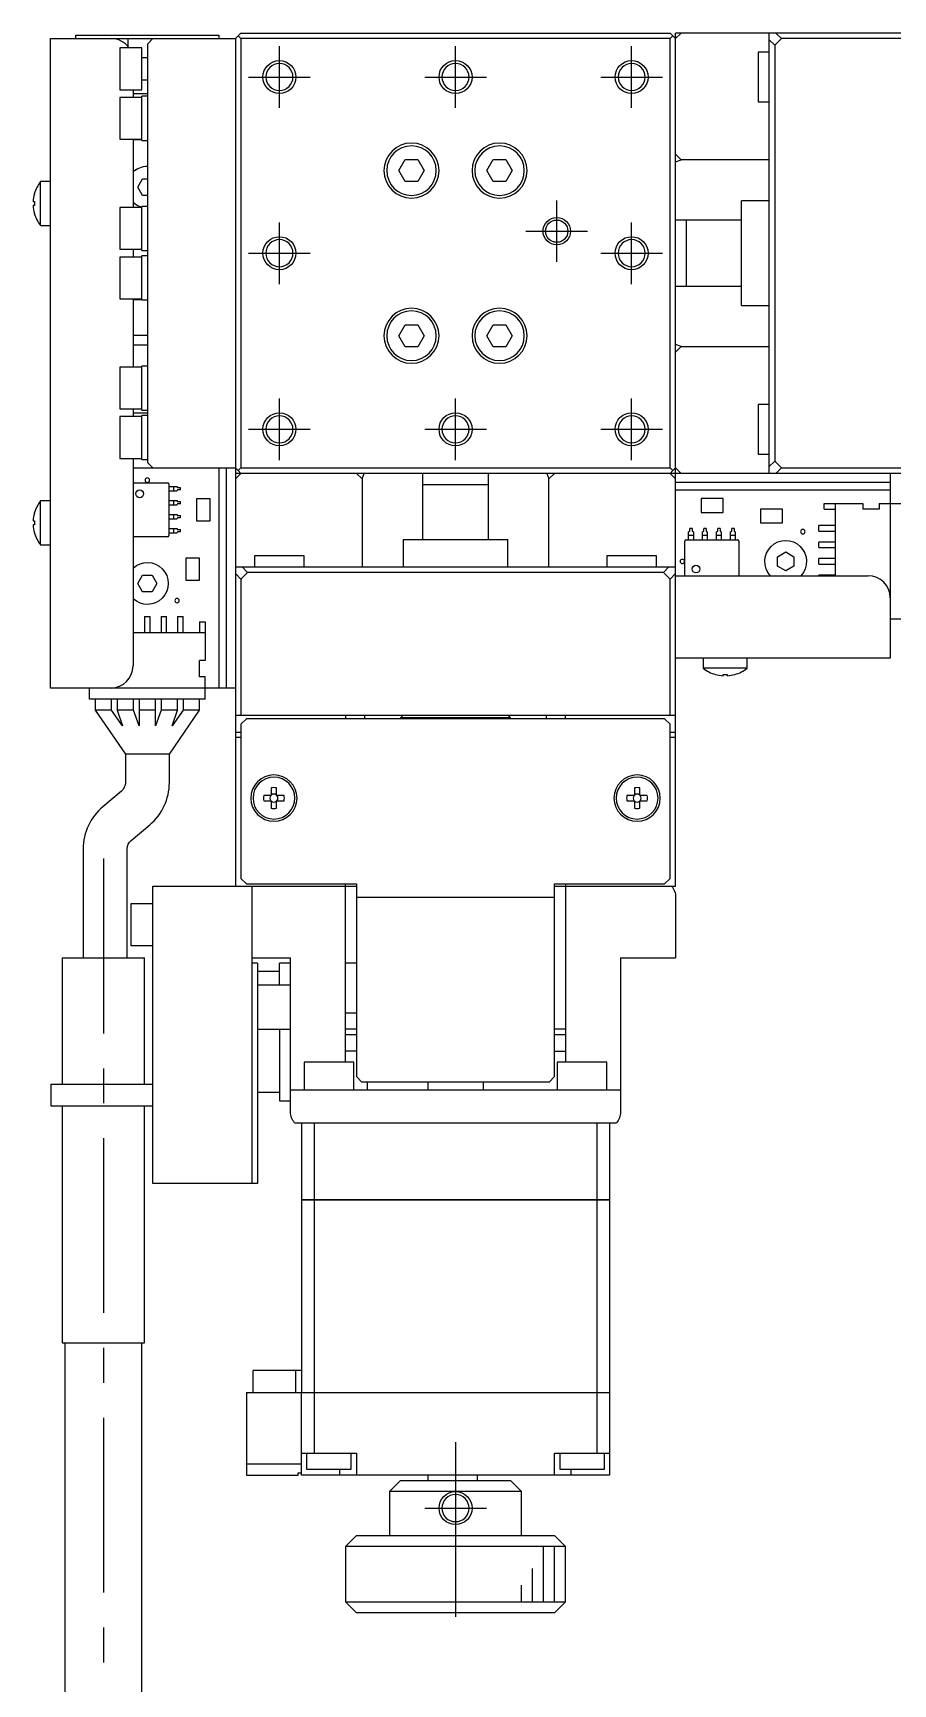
# Model space of a CAD drawing. Extents: x -1 to 654, y -8 to 390.
# Drawn here: x 94.7 to 172.9, y 152.8 to 302.7 of the extents above; entities that cross this region are included whole.
import ezdxf

# ---------------------------------------------------------------- set-up
doc = ezdxf.new("R2010")
doc.units = 0
doc.header["$LTSCALE"] = 0.5
doc.linetypes.add('CENTER', pattern=[50.8, 31.75, -6.35, 6.35, -6.35])
for name, color, linetype in [('MSM_CENTER', 1, 'CENTER'), ('MSM_CONTINUOUS', 7, 'CONTINUOUS'), ('MSM_NARROW', 5, 'CONTINUOUS')]:
    doc.layers.add(name, color=color, linetype=linetype)

msp = doc.modelspace()

# ---------------------------------------------------------------- linework, layer by layer
at = {"layer": 'MSM_CENTER'}
for p, q in [((117.12, 295.94), (117.12, 301.54)), ((133.12, 295.94), (133.12, 301.54)), ((149.12, 295.94), (149.12, 301.54)), ((114.32, 298.74), (119.92, 298.74)), ((130.32, 298.74), (135.92, 298.74)), ((146.32, 298.74), (151.92, 298.74)), ((142.32, 281.94), (142.32, 287.54)), ((117.12, 279.94), (117.12, 285.54)), ((149.12, 279.94), (149.12, 285.54)), ((139.52, 284.74), (145.12, 284.74)), ((114.32, 282.74), (119.92, 282.74)), ((146.32, 282.74), (151.92, 282.74)), ((117.12, 263.94), (117.12, 269.54)), ((133.12, 263.94), (133.12, 269.54)), ((149.12, 263.94), (149.12, 269.54)), ((114.32, 266.74), (119.92, 266.74)), ((130.32, 266.74), (135.92, 266.74)), ((146.32, 266.74), (151.92, 266.74)), ((101.12, 227.74), (101.12, 82.74)), ((133.12, 174.74), (133.12, 156.74)), ((130.32, 168.74), (135.92, 168.74))]:
    msp.add_line(p, q, dxfattribs=at)
at = {"layer": 'MSM_CONTINUOUS'}
for p, q in [((96.32, 302.24), (113.12, 302.24)), ((96.32, 243.24), (96.32, 302.24)), ((98.62, 302.54), (111.62, 302.54)), ((98.62, 302.24), (98.62, 302.54)), ((103.37, 301.5), (103.37, 302.24)), ((105.62, 302.24), (105.12, 301.74)), ((105.12, 301.74), (105.12, 263.74)), ((111.62, 302.54), (111.62, 302.24)), ((113.12, 302.24), (113.37, 302.49)), ((113.12, 302.24), (113.12, 225.24)), ((113.37, 302.49), (113.62, 302.74)), ((113.62, 302.24), (113.37, 302.49)), ((113.62, 302.74), (152.62, 302.74)), ((152.62, 302.24), (113.62, 302.24)), ((113.62, 302.24), (113.62, 263.24)), ((152.62, 302.74), (152.87, 302.49)), ((152.87, 302.49), (152.62, 302.24)), ((152.62, 263.24), (152.62, 302.24)), ((152.87, 302.49), (153.12, 302.24)), ((153.12, 225.24), (153.12, 302.74)), ((190.62, 302.74), (153.12, 302.74)), ((153.12, 302.24), (153.62, 302.74)), ((161.62, 262.74), (161.62, 302.74)), ((162.12, 301.63), (161.62, 302.13)), ((162.73, 302.24), (162.12, 301.63)), ((162.12, 301.63), (162.12, 263.85)), ((162.23, 302.74), (162.73, 302.24)), ((175.12, 302.24), (162.73, 302.24)), ((102.62, 301.39), (102.62, 297.59)), ((104.62, 301.39), (102.62, 301.39)), ((104.62, 297.59), (104.62, 301.39)), ((105.12, 300.49), (104.62, 300.49)), ((161.62, 300.99), (160.62, 300.99)), ((160.62, 300.99), (160.62, 296.49)), ((104.62, 298.49), (105.12, 298.49)), ((102.62, 297.59), (104.62, 297.59)), ((103.82, 297.59), (103.82, 296.89)), ((103.82, 297.24), (105.12, 297.24)), ((104.62, 292.99), (104.62, 296.99)), ((105.12, 296.99), (104.62, 296.99)), ((102.62, 296.89), (102.62, 293.09)), ((104.62, 296.89), (102.62, 296.89)), ((160.62, 296.49), (161.62, 296.49)), ((102.62, 293.09), (104.62, 293.09)), ((103.82, 293.09), (103.82, 286.89)), ((103.82, 293.07), (104.62, 293.07)), ((104.62, 292.99), (105.12, 292.99)), ((127.97, 290.24), (128.54, 291.24)), ((128.54, 291.24), (129.7, 291.24)), ((129.7, 291.24), (130.27, 290.24)), ((135.97, 290.24), (136.54, 291.24)), ((136.54, 291.24), (137.7, 291.24)), ((137.7, 291.24), (138.27, 290.24)), ((153.62, 291.23), (153.12, 291.73)), ((153.12, 291.05), (153.62, 291.23)), ((161.62, 291.23), (153.62, 291.23)), ((104.25, 288.74), (104.69, 289.49)), ((104.69, 289.49), (105.12, 289.49)), ((128.54, 289.24), (127.97, 290.24)), ((130.27, 290.24), (129.7, 289.24)), ((136.54, 289.24), (135.97, 290.24)), ((138.27, 290.24), (137.7, 289.24)), ((94.85, 288.13), (94.85, 288.13)), ((95.42, 285.24), (95.42, 289.24)), ((96.32, 289.24), (95.42, 289.24)), ((104.69, 287.99), (104.25, 288.74)), ((105.12, 287.99), (104.69, 287.99)), ((129.7, 289.24), (128.54, 289.24)), ((137.7, 289.24), (136.54, 289.24)), ((94.73, 287.42), (94.85, 287.42)), ((94.85, 287.06), (94.73, 287.06)), ((94.85, 287.42), (94.85, 287.06)), ((102.62, 286.89), (102.62, 283.09)), ((104.62, 286.89), (102.62, 286.89)), ((104.62, 282.99), (104.62, 286.99)), ((105.12, 286.99), (104.62, 286.99)), ((161.62, 287.49), (159.12, 287.49)), ((159.12, 277.99), (159.12, 287.49)), ((94.85, 286.35), (94.85, 286.35)), ((95.42, 285.24), (96.32, 285.24)), ((159.12, 285.74), (153.12, 285.74)), ((154.12, 279.74), (154.12, 285.74)), ((102.62, 283.09), (104.62, 283.09)), ((102.62, 282.39), (102.62, 278.59)), ((104.62, 282.39), (102.62, 282.39)), ((103.82, 283.09), (103.82, 282.39)), ((104.62, 282.99), (105.12, 282.99)), ((104.62, 278.49), (104.62, 282.49)), ((105.12, 282.49), (104.62, 282.49)), ((153.12, 279.74), (159.12, 279.74)), ((102.62, 278.59), (104.62, 278.59)), ((103.82, 278.59), (103.82, 272.39)), ((104.62, 278.49), (103.82, 278.49)), ((104.62, 278.49), (105.12, 278.49)), ((159.12, 277.99), (161.62, 277.99)), ((127.97, 275.24), (128.54, 276.24)), ((128.54, 276.24), (129.7, 276.24)), ((129.7, 276.24), (130.27, 275.24)), ((135.97, 275.24), (136.54, 276.24)), ((136.54, 276.24), (137.7, 276.24)), ((137.7, 276.24), (138.27, 275.24)), ((103.82, 275.29), (105.12, 275.29)), ((128.54, 274.24), (127.97, 275.24)), ((130.27, 275.24), (129.7, 274.24)), ((136.54, 274.24), (135.97, 275.24)), ((138.27, 275.24), (137.7, 274.24)), ((105.12, 274.37), (103.82, 274.37)), ((129.7, 274.24), (128.54, 274.24)), ((137.7, 274.24), (136.54, 274.24)), ((153.62, 274.25), (153.12, 274.43)), ((153.12, 273.75), (153.62, 274.25)), ((153.62, 274.25), (161.62, 274.25)), ((102.62, 272.39), (102.62, 268.59)), ((104.62, 272.39), (102.62, 272.39)), ((104.62, 268.49), (104.62, 272.49)), ((105.12, 272.49), (104.62, 272.49)), ((102.62, 268.59), (104.62, 268.59)), ((103.82, 268.59), (103.82, 267.89)), ((104.62, 268.49), (105.12, 268.49)), ((161.62, 268.99), (160.62, 268.99)), ((160.62, 268.99), (160.62, 264.49)), ((102.62, 267.89), (102.62, 264.09)), ((104.62, 267.89), (102.62, 267.89)), ((103.82, 268.24), (105.12, 268.24)), ((104.62, 263.99), (104.62, 267.99)), ((105.12, 267.99), (104.62, 267.99)), ((102.62, 264.09), (104.62, 264.09)), ((103.82, 264.09), (103.82, 245.24)), ((104.62, 263.99), (105.12, 263.99)), ((160.62, 264.49), (161.62, 264.49)), ((103.82, 263.24), (113.12, 263.24)), ((105.12, 263.74), (105.62, 263.24)), ((111.62, 263.24), (111.62, 243.24)), ((112.32, 243.24), (112.32, 263.24)), ((113.37, 262.99), (113.12, 263.24)), ((113.12, 262.24), (113.62, 262.74)), ((190.62, 262.74), (113.12, 262.74)), ((113.37, 262.99), (113.62, 263.24)), ((113.62, 262.74), (113.37, 262.99)), ((113.62, 263.24), (152.62, 263.24)), ((124.13, 262.74), (124.63, 262.24)), ((124.63, 262.24), (124.81, 262.74)), ((130.12, 262.74), (130.12, 256.74)), ((136.12, 256.74), (136.12, 262.74)), ((141.43, 262.74), (141.61, 262.24)), ((141.61, 262.24), (142.11, 262.74)), ((152.62, 263.24), (152.87, 262.99)), ((152.87, 262.99), (152.62, 262.74)), ((152.62, 262.74), (153.12, 262.24)), ((153.12, 263.24), (152.87, 262.99)), ((153.62, 262.74), (153.12, 263.24)), ((161.62, 263.35), (162.12, 263.85)), ((162.12, 263.85), (162.73, 263.24)), ((162.73, 263.24), (162.23, 262.74)), ((162.73, 263.24), (175.12, 263.24)), ((172.62, 262.74), (172.62, 245.94)), ((103.82, 261.88), (106.97, 261.88)), ((107.07, 261.78), (107.07, 257.08)), ((107.07, 261.55), (107.8, 261.55)), ((107.8, 261.12), (107.07, 261.12)), ((107.51, 261.55), (107.51, 261.12)), ((107.8, 261.55), (107.87, 261.44)), ((107.87, 261.24), (107.8, 261.12)), ((107.87, 261.44), (108.12, 261.44)), ((108.12, 261.24), (107.87, 261.24)), ((108.12, 261.24), (108.12, 261.44)), ((124.63, 262.24), (124.63, 254.24)), ((130.12, 261.74), (136.12, 261.74)), ((141.61, 254.24), (141.61, 262.24)), ((153.12, 261.94), (172.62, 261.94)), ((153.12, 261.24), (172.62, 261.24)), ((95.42, 256.24), (95.42, 260.24)), ((96.32, 260.24), (95.42, 260.24)), ((107.07, 260.28), (107.8, 260.28)), ((107.8, 259.85), (107.07, 259.85)), ((107.51, 260.28), (107.51, 259.85)), ((107.8, 260.28), (107.87, 260.17)), ((107.87, 259.97), (107.8, 259.85)), ((107.87, 260.17), (108.12, 260.17)), ((108.12, 259.97), (107.87, 259.97)), ((108.12, 259.97), (108.12, 260.17)), ((110.82, 260.43), (109.57, 260.43)), ((109.57, 260.43), (109.57, 258.43)), ((110.82, 258.43), (110.82, 260.43)), ((157.43, 260.44), (155.43, 260.44)), ((155.43, 260.44), (155.43, 259.19)), ((157.43, 259.19), (157.43, 260.44)), ((160.82, 259.49), (160.82, 258.24)), ((162.82, 259.49), (160.82, 259.49)), ((162.82, 258.24), (162.82, 259.49)), ((166.62, 259.49), (166.62, 259.99)), ((166.62, 259.99), (170.12, 259.99)), ((166.62, 259.49), (167.62, 259.49)), ((167.62, 259.99), (167.62, 253.44)), ((170.12, 259.99), (170.12, 259.49)), ((171.62, 259.49), (170.12, 259.49)), ((171.62, 259.99), (171.62, 259.49)), ((171.62, 259.99), (173.62, 259.99)), ((94.73, 258.42), (94.85, 258.42)), ((94.85, 258.06), (94.73, 258.06)), ((94.85, 259.13), (94.85, 259.13)), ((94.85, 258.42), (94.85, 258.06)), ((107.07, 259.01), (107.8, 259.01)), ((107.8, 258.58), (107.07, 258.58)), ((107.51, 259.01), (107.51, 258.58)), ((107.8, 259.01), (107.87, 258.9)), ((107.87, 258.7), (107.8, 258.58)), ((107.87, 258.9), (108.12, 258.9)), ((108.12, 258.7), (107.87, 258.7)), ((108.12, 258.7), (108.12, 258.9)), ((109.57, 258.43), (110.82, 258.43)), ((155.43, 259.19), (157.43, 259.19)), ((160.82, 258.24), (162.82, 258.24)), ((167.62, 257.99), (166.12, 257.99)), ((166.12, 257.49), (166.12, 257.99)), ((94.85, 257.35), (94.85, 257.35)), ((106.97, 256.98), (103.82, 256.98)), ((107.07, 257.74), (107.8, 257.74)), ((107.8, 257.31), (107.07, 257.31)), ((107.51, 257.74), (107.51, 257.31)), ((107.8, 257.74), (107.87, 257.63)), ((107.87, 257.43), (107.8, 257.31)), ((107.87, 257.63), (108.12, 257.63)), ((108.12, 257.43), (107.87, 257.43)), ((108.12, 257.43), (108.12, 257.63)), ((128.37, 256.74), (137.87, 256.74)), ((128.37, 256.74), (128.37, 254.24)), ((137.87, 254.24), (137.87, 256.74)), ((153.97, 253.44), (153.97, 256.59)), ((154.07, 256.69), (158.77, 256.69)), ((154.3, 257.42), (154.42, 257.49)), ((154.3, 256.69), (154.3, 257.42)), ((154.3, 257.13), (154.73, 257.13)), ((154.42, 257.49), (154.42, 257.74)), ((154.62, 257.74), (154.42, 257.74)), ((154.62, 257.74), (154.62, 257.49)), ((154.62, 257.49), (154.73, 257.42)), ((154.73, 257.42), (154.73, 256.69)), ((155.57, 257.42), (155.69, 257.49)), ((155.57, 256.69), (155.57, 257.42)), ((155.57, 257.13), (156, 257.13)), ((155.69, 257.49), (155.69, 257.74)), ((155.89, 257.74), (155.69, 257.74)), ((155.89, 257.74), (155.89, 257.49)), ((155.89, 257.49), (156, 257.42)), ((156, 257.42), (156, 256.69)), ((156.84, 257.42), (156.96, 257.49)), ((156.84, 256.69), (156.84, 257.42)), ((156.84, 257.13), (157.27, 257.13)), ((157.16, 257.74), (156.96, 257.74)), ((156.96, 257.49), (156.96, 257.74)), ((157.16, 257.74), (157.16, 257.49)), ((157.16, 257.49), (157.27, 257.42)), ((157.27, 257.42), (157.27, 256.69)), ((158.11, 257.42), (158.23, 257.49)), ((158.11, 256.69), (158.11, 257.42)), ((158.11, 257.13), (158.54, 257.13)), ((158.23, 257.49), (158.23, 257.74)), ((158.43, 257.74), (158.23, 257.74)), ((158.43, 257.74), (158.43, 257.49)), ((158.43, 257.49), (158.54, 257.42)), ((158.54, 257.42), (158.54, 256.69)), ((158.87, 256.59), (158.87, 253.44)), ((166.12, 257.49), (167.62, 257.49)), ((166.12, 255.99), (166.12, 256.49)), ((167.62, 256.49), (166.12, 256.49)), ((95.42, 256.24), (96.32, 256.24)), ((108.62, 255.03), (108.62, 253.03)), ((109.87, 255.03), (108.62, 255.03)), ((109.87, 253.03), (109.87, 255.03)), ((119.37, 255.24), (114.87, 255.24)), ((114.87, 255.24), (114.87, 254.24)), ((119.37, 254.24), (119.37, 255.24)), ((151.37, 255.24), (146.87, 255.24)), ((146.87, 255.24), (146.87, 254.24)), ((151.37, 254.24), (151.37, 255.24)), ((162.37, 255.17), (163.12, 255.61)), ((162.37, 254.31), (162.37, 255.17)), ((163.12, 255.61), (163.87, 255.17)), ((163.87, 255.17), (163.87, 254.31)), ((166.12, 255.99), (167.62, 255.99)), ((167.62, 254.99), (166.12, 254.99)), ((166.12, 254.49), (166.12, 254.99)), ((104.25, 252.74), (104.69, 253.49)), ((104.69, 253.49), (105.55, 253.49)), ((105.55, 253.49), (105.99, 252.74)), ((113.12, 254.24), (153.12, 254.24)), ((113.62, 253.13), (113.12, 253.63)), ((114.23, 253.74), (113.62, 253.13)), ((113.73, 254.24), (114.23, 253.74)), ((152.01, 253.74), (114.23, 253.74)), ((152.01, 253.74), (152.51, 254.24)), ((152.62, 253.13), (152.01, 253.74)), ((153.12, 253.63), (152.62, 253.13)), ((163.12, 253.87), (162.37, 254.31)), ((163.87, 254.31), (163.12, 253.87)), ((166.12, 254.49), (167.62, 254.49)), ((166.12, 253.44), (166.12, 253.49)), ((167.62, 253.49), (166.12, 253.49)), ((104.69, 251.99), (104.25, 252.74)), ((105.55, 251.99), (104.69, 251.99)), ((105.99, 252.74), (105.55, 251.99)), ((108.62, 253.03), (109.87, 253.03)), ((113.62, 253.13), (113.62, 240.74)), ((152.62, 240.74), (152.62, 253.13)), ((153.12, 253.44), (170.62, 253.44)), ((103.82, 249.74), (103.87, 249.74)), ((103.87, 248.24), (103.87, 249.74)), ((104.87, 249.74), (105.37, 249.74)), ((104.87, 249.74), (104.87, 248.24)), ((105.37, 248.24), (105.37, 249.74)), ((106.37, 249.74), (106.87, 249.74)), ((106.37, 249.74), (106.37, 248.24)), ((106.87, 248.24), (106.87, 249.74)), ((107.87, 249.74), (108.37, 249.74)), ((107.87, 249.74), (107.87, 248.24)), ((108.37, 248.24), (108.37, 249.74)), ((109.87, 249.24), (110.37, 249.24)), ((109.87, 249.24), (109.87, 248.24)), ((110.37, 249.24), (110.37, 245.74)), ((173.62, 249.49), (172.62, 249.49)), ((110.37, 248.24), (103.82, 248.24)), ((109.87, 244.24), (109.87, 245.74)), ((110.37, 245.74), (109.87, 245.74)), ((172.62, 245.94), (153.12, 245.94)), ((155.62, 245.94), (155.62, 245.04)), ((159.62, 245.04), (155.62, 245.04)), ((156.73, 244.47), (156.73, 244.47)), ((157.44, 244.47), (157.8, 244.47)), ((157.44, 244.35), (157.44, 244.47)), ((157.8, 244.47), (157.8, 244.35)), ((158.51, 244.47), (158.51, 244.47)), ((159.62, 245.04), (159.62, 245.94)), ((113.12, 243.24), (96.32, 243.24)), ((99.87, 242.24), (99.87, 243.24)), ((110.37, 244.24), (109.87, 244.24)), ((110.37, 242.24), (110.37, 244.24)), ((110.37, 242.24), (99.87, 242.24)), ((100.37, 242.24), (100.37, 241.24)), ((101.87, 241.24), (101.87, 242.24)), ((102.37, 242.24), (102.37, 241.24)), ((103.87, 241.24), (103.87, 242.24)), ((104.37, 242.24), (104.37, 239.79)), ((105.87, 239.79), (105.87, 242.24)), ((106.37, 242.24), (106.37, 241.24)), ((107.87, 241.24), (107.87, 242.24)), ((108.37, 242.24), (108.37, 241.24)), ((109.87, 241.24), (109.87, 242.24)), ((101.87, 241.24), (100.37, 241.24)), ((100.37, 241.24), (103.12, 237.24)), ((102.87, 239.79), (101.87, 241.24)), ((103.87, 241.24), (102.37, 241.24)), ((102.37, 241.24), (102.87, 239.79)), ((104.37, 239.79), (103.87, 241.24)), ((105.87, 241.24), (104.37, 241.24)), ((106.37, 241.24), (105.87, 239.79)), ((107.87, 241.24), (106.37, 241.24)), ((107.12, 237.24), (109.87, 241.24)), ((107.37, 239.79), (107.87, 241.24)), ((108.37, 241.24), (107.37, 239.79)), ((109.87, 241.24), (108.37, 241.24)), ((153.12, 240.74), (113.12, 240.74)), ((114.12, 240.44), (113.62, 239.94)), ((152.12, 240.44), (114.12, 240.44)), ((123.12, 240.74), (123.12, 240.44)), ((124.87, 240.44), (124.87, 240.74)), ((128.32, 240.74), (128.12, 240.54)), ((138.12, 240.54), (128.12, 240.54)), ((128.12, 240.54), (128.12, 240.44)), ((138.12, 240.54), (137.92, 240.74)), ((138.12, 240.44), (138.12, 240.54)), ((141.37, 240.74), (141.37, 240.44)), ((143.12, 240.44), (143.12, 240.74)), ((152.62, 239.94), (152.12, 240.44)), ((113.12, 239.24), (113.62, 239.24)), ((113.62, 238.74), (113.12, 238.74)), ((113.62, 239.94), (113.62, 225.94)), ((152.62, 225.94), (152.62, 239.94)), ((152.62, 239.24), (153.12, 239.24)), ((153.12, 238.74), (152.62, 238.74)), ((107.12, 237.24), (103.12, 237.24)), ((103.12, 237.24), (103.12, 234.64)), ((107.12, 234.64), (107.12, 237.24)), ((116.38, 234.16), (116.38, 233.48)), ((116.86, 233.48), (116.86, 234.16)), ((149.38, 234.16), (149.38, 233.48)), ((149.86, 233.48), (149.86, 234.16)), ((102.76, 233.87), (101.08, 232.46)), ((116.38, 233.48), (115.7, 233.48)), ((115.7, 233), (116.38, 233)), ((116.38, 233), (116.38, 232.32)), ((117.54, 233.48), (116.86, 233.48)), ((116.86, 232.32), (116.86, 233)), ((116.86, 233), (117.54, 233)), ((149.38, 233.48), (148.7, 233.48)), ((148.7, 233), (149.38, 233)), ((149.38, 233), (149.38, 232.32)), ((150.54, 233.48), (149.86, 233.48)), ((149.86, 232.32), (149.86, 233)), ((149.86, 233), (150.54, 233)), ((103.65, 229.39), (105.33, 230.81)), ((99.29, 228.63), (99.29, 218.74)), ((103.29, 218.74), (103.29, 228.63)), ((105.62, 198.24), (105.62, 225.24)), ((105.62, 225.24), (124.12, 225.24)), ((113.62, 225.94), (114.12, 225.44)), ((114.12, 225.44), (124.12, 225.44)), ((114.62, 225.24), (114.62, 198.24)), ((123.12, 209.24), (123.12, 225.44)), ((124.12, 225.44), (124.12, 207.94)), ((142.12, 207.94), (142.12, 225.44)), ((142.12, 225.44), (152.12, 225.44)), ((142.12, 225.24), (153.12, 225.24)), ((143.12, 225.44), (143.12, 209.24)), ((152.12, 225.44), (152.62, 225.94)), ((103.62, 223.64), (103.62, 219.84)), ((105.62, 223.64), (103.62, 223.64)), ((124.12, 224.24), (142.12, 224.24)), ((153.12, 224.24), (153.12, 218.74)), ((103.62, 219.84), (105.62, 219.84)), ((97.37, 218.74), (104.87, 218.74)), ((97.37, 218.74), (97.37, 207.24)), ((104.87, 207.24), (104.87, 218.74)), ((114.62, 218.74), (118.12, 218.74)), ((115.12, 218.24), (114.62, 218.24)), ((115.12, 218.24), (115.12, 198.24)), ((117.12, 217.49), (115.12, 217.49)), ((117.12, 216.24), (117.12, 218.24)), ((118.12, 218.24), (117.12, 218.24)), ((118.12, 204.74), (118.12, 218.74)), ((124.12, 218.24), (123.12, 218.24)), ((148.12, 218.74), (148.12, 204.74)), ((148.12, 218.74), (153.12, 218.74)), ((118.12, 216.24), (115.12, 216.24)), ((123.12, 213.74), (124.12, 213.74)), ((115.12, 212.24), (118.12, 212.24)), ((117.12, 212.24), (117.12, 205.74)), ((124.12, 212.24), (123.12, 212.24)), ((124.12, 211.74), (123.12, 211.74)), ((143.12, 212.24), (142.12, 212.24)), ((143.12, 211.74), (142.12, 211.74)), ((124.12, 210.24), (123.12, 210.24)), ((142.12, 210.24), (143.12, 210.24)), ((123.87, 209.24), (119.37, 209.24)), ((119.37, 209.24), (119.37, 206.74)), ((123.87, 206.74), (123.87, 209.24)), ((146.87, 209.24), (142.37, 209.24)), ((142.37, 209.24), (142.37, 206.74)), ((146.87, 206.74), (146.87, 209.24)), ((96.37, 207.24), (105.62, 207.24)), ((96.37, 205.24), (96.37, 207.24)), ((124.12, 207.94), (124.62, 207.44)), ((141.62, 207.44), (124.62, 207.44)), ((125.12, 206.74), (125.12, 207.44)), ((130.62, 206.74), (130.62, 207.44)), ((135.62, 207.44), (135.62, 206.74)), ((141.62, 207.44), (142.12, 207.94)), ((117.12, 206.49), (115.12, 206.49)), ((117.12, 205.74), (118.12, 205.74)), ((118.12, 206.74), (148.12, 206.74)), ((105.62, 205.24), (96.37, 205.24)), ((97.37, 205.24), (97.37, 183.74)), ((104.87, 183.74), (104.87, 205.24)), ((118.5, 203.74), (147.74, 203.74)), ((119.12, 203.74), (119.12, 196.75)), ((120.27, 203.74), (120.27, 196.75)), ((145.96, 203.74), (145.96, 196.75)), ((147.12, 203.74), (147.12, 196.75)), ((115.12, 198.24), (105.62, 198.24)), ((119.12, 196.75), (147.12, 196.75)), ((119.12, 196.74), (119.12, 179.25)), ((147.12, 196.74), (119.12, 196.74)), ((119.13, 196.74), (119.13, 196.75)), ((120.27, 196.74), (120.27, 179.25)), ((120.28, 196.74), (120.28, 196.75)), ((145.96, 196.74), (145.96, 196.75)), ((145.96, 196.74), (145.96, 179.25)), ((147.11, 196.74), (147.11, 196.75)), ((147.12, 196.74), (147.12, 179.25)), ((97.37, 183.74), (104.87, 183.74)), ((97.62, 183.74), (97.62, 135.74)), ((104.62, 135.74), (104.62, 183.74)), ((114.72, 179.24), (114.72, 181.24)), ((119.12, 181.24), (114.72, 181.24)), ((118.62, 179.25), (118.62, 181.24)), ((114.12, 179.24), (114.12, 172.75)), ((114.12, 179.24), (147.12, 179.24)), ((115.12, 179.24), (115.12, 179.25)), ((115.12, 179.25), (147.12, 179.25)), ((117.72, 179.25), (117.72, 179.24)), ((118.82, 179.25), (118.82, 179.24)), ((119.12, 171.74), (119.12, 179.24)), ((119.13, 179.24), (119.13, 179.25)), ((120.27, 179.24), (120.27, 173.74)), ((120.28, 179.24), (120.28, 179.25)), ((145.96, 179.24), (145.96, 179.25)), ((145.96, 179.24), (145.96, 173.74)), ((147.11, 179.24), (147.11, 179.25)), ((147.12, 179.24), (147.12, 171.74)), ((114.12, 172.75), (119.12, 172.75)), ((114.12, 172.74), (114.12, 171.74)), ((119.12, 172.74), (114.12, 172.74)), ((114.13, 172.74), (114.13, 172.75)), ((119.12, 173.74), (124.12, 173.74)), ((119.62, 172.24), (119.62, 173.74)), ((123.62, 173.74), (123.62, 172.24)), ((124.12, 173.74), (124.12, 171.74)), ((142.12, 171.74), (142.12, 173.74)), ((142.12, 173.74), (147.12, 173.74)), ((142.62, 172.24), (142.62, 173.74)), ((146.62, 173.74), (146.62, 172.24)), ((114.12, 171.74), (118.82, 171.74)), ((118.82, 171.94), (119.12, 171.94)), ((118.82, 171.74), (118.82, 171.94)), ((147.12, 171.74), (119.12, 171.74)), ((123.62, 172.24), (119.62, 172.24)), ((122.62, 171.74), (122.62, 172.24)), ((127.12, 170.24), (128.12, 171.24)), ((128.12, 171.24), (138.12, 171.24)), ((130.62, 171.24), (130.62, 171.74)), ((135.12, 171.24), (135.12, 171.74)), ((138.12, 171.24), (139.12, 170.24)), ((146.62, 172.24), (142.62, 172.24)), ((143.62, 171.74), (143.62, 172.24)), ((127.12, 170.24), (127.12, 166.24)), ((139.12, 170.24), (127.12, 170.24)), ((139.12, 166.24), (139.12, 170.24)), ((124.12, 166.24), (123.12, 165.24)), ((143.12, 165.24), (123.12, 165.24)), ((123.12, 165.24), (123.12, 160.24)), ((124.12, 166.24), (142.12, 166.24)), ((143.12, 165.24), (142.12, 166.24)), ((143.12, 160.24), (143.12, 165.24)), ((123.12, 160.24), (143.12, 160.24)), ((123.12, 160.24), (124.12, 159.24)), ((142.12, 159.24), (124.12, 159.24)), ((142.12, 159.24), (143.12, 160.24))]:
    msp.add_line(p, q, dxfattribs=at)
at = {"layer": 'MSM_CONTINUOUS', "extrusion": (0, 0, -1)}
for centre, radius in [((-117.12, 298.74), 1.23), ((-133.12, 298.74), 1.23), ((-149.12, 298.74), 1.23), ((-129.12, 290.24), 2.5), ((-129.12, 290.24), 2.25), ((-137.12, 290.24), 2.5), ((-137.12, 290.24), 2.25), ((-117.12, 282.74), 1.23), ((-149.12, 282.74), 1.23), ((-129.12, 275.24), 2.5), ((-129.12, 275.24), 2.25), ((-137.12, 275.24), 2.5), ((-137.12, 275.24), 2.25), ((-117.12, 266.74), 1.23), ((-133.12, 266.74), 1.23), ((-149.12, 266.74), 1.23), ((-105.12, 262.12), 0.2), ((-164.68, 257.44), 0.2), ((-153.73, 254.74), 0.2), ((-107.82, 251.18), 0.2), ((-116.62, 233.24), 2.1), ((-116.62, 233.24), 1.9), ((-149.62, 233.24), 2.1), ((-149.62, 233.24), 1.9), ((-133.12, 168.74), 1.23)]:
    msp.add_circle(centre, radius, dxfattribs=at)
at = {"layer": 'MSM_CONTINUOUS'}
for centre, radius in [((142.32, 284.74), 1.01), ((104.42, 260.88), 0.35), ((154.97, 254.04), 0.35)]:
    msp.add_circle(centre, radius, dxfattribs=at)
for centre, radius, start, end in [((101.82, 300.24), 2, 35.0996, 90), ((97.92, 287.24), 3.19, 163.8933, 176.7703), ((97.92, 287.24), 3.2, 141.3178, 163.8775), ((97.92, 287.24), 3.19, 183.2297, 196.1067), ((97.92, 287.24), 3.2, 196.1225, 218.6822), ((106.97, 261.78), 0.1, 0, 90), ((97.92, 258.24), 3.2, 141.3178, 163.8775), ((97.92, 258.24), 3.19, 163.8933, 176.7703), ((97.92, 258.24), 3.19, 183.2297, 196.1067), ((97.92, 258.24), 3.2, 196.1225, 218.6822), ((106.97, 257.08), 0.1, 270, 0), ((154.07, 256.59), 0.1, 90, 180), ((158.77, 256.59), 0.1, 0, 90), ((170.62, 251.44), 2, 0, 90), ((101.82, 245.24), 2, 270, 0), ((157.62, 247.54), 3.2, 231.3178, 253.8775), ((157.62, 247.54), 3.19, 253.8933, 266.7703), ((157.62, 247.54), 3.19, 273.2297, 286.1067), ((157.62, 247.54), 3.2, 286.1225, 308.6822), ((102.12, 234.64), 5, 310, 0), ((116.62, 233.24), 0.95, 75.3667, 104.6333), ((149.62, 233.24), 0.95, 75.3667, 104.6333), ((116.62, 233.24), 0.95, 165.3667, 194.6333), ((116.62, 233.24), 0.365, 138.8496, 221.1504), ((116.62, 233.24), 0.365, 48.8496, 131.1504), ((116.62, 233.24), 0.365, 228.8496, 311.1504), ((116.62, 233.24), 0.365, 318.8496, 41.1504), ((116.62, 233.24), 0.95, 345.3667, 14.6333), ((149.62, 233.24), 0.95, 165.3667, 194.6333), ((149.62, 233.24), 0.365, 138.8496, 221.1504), ((149.62, 233.24), 0.365, 48.8496, 131.1504), ((149.62, 233.24), 0.365, 228.8496, 311.1504), ((149.62, 233.24), 0.365, 318.8496, 41.1504), ((149.62, 233.24), 0.95, 345.3667, 14.6333), ((104.29, 228.63), 5, 130, 180), ((116.62, 233.24), 0.95, 255.3667, 284.6333), ((149.62, 233.24), 0.95, 255.3667, 284.6333)]:
    msp.add_arc(centre, radius, start, end, dxfattribs=at)
at = {"layer": 'MSM_CONTINUOUS', "extrusion": (0, 0, -1)}
for centre, radius, start, end in [((-105.12, 288.74), 1.9, 46.8264, 90), ((-105.12, 288.74), 1.9, 285.2575, 313.1736), ((-163.12, 254.74), 1.9, 316.8264, 223.1735), ((-105.12, 252.74), 1.9, 46.8264, 313.1736), ((-102.12, 234.64), 1, 180, 230), ((-104.29, 228.63), 1, 0, 50), ((-151.62, 224.24), 1.5, 138.1897, 180), ((-119.62, 204.74), 1.5, 318.1897, 0), ((-146.62, 204.74), 1.5, 180, 221.8103)]:
    msp.add_arc(centre, radius, start, end, dxfattribs=at)
at = {"layer": 'MSM_NARROW'}
for p, q in [((141.12, 160.24), (141.12, 165.24)), ((142.12, 160.24), (142.12, 165.24)), ((140.12, 160.24), (140.12, 163.24)), ((139.12, 160.24), (139.12, 161.74))]:
    msp.add_line(p, q, dxfattribs=at)
for centre, radius in [((117.12, 298.74), 1.5), ((133.12, 298.74), 1.5), ((149.12, 298.74), 1.5), ((142.32, 284.74), 1.25), ((117.12, 282.74), 1.5), ((149.12, 282.74), 1.5), ((117.12, 266.74), 1.5), ((133.12, 266.74), 1.5), ((149.12, 266.74), 1.5), ((133.12, 168.74), 1.5)]:
    msp.add_circle(centre, radius, dxfattribs=at)

doc.saveas('drawing.dxf')
